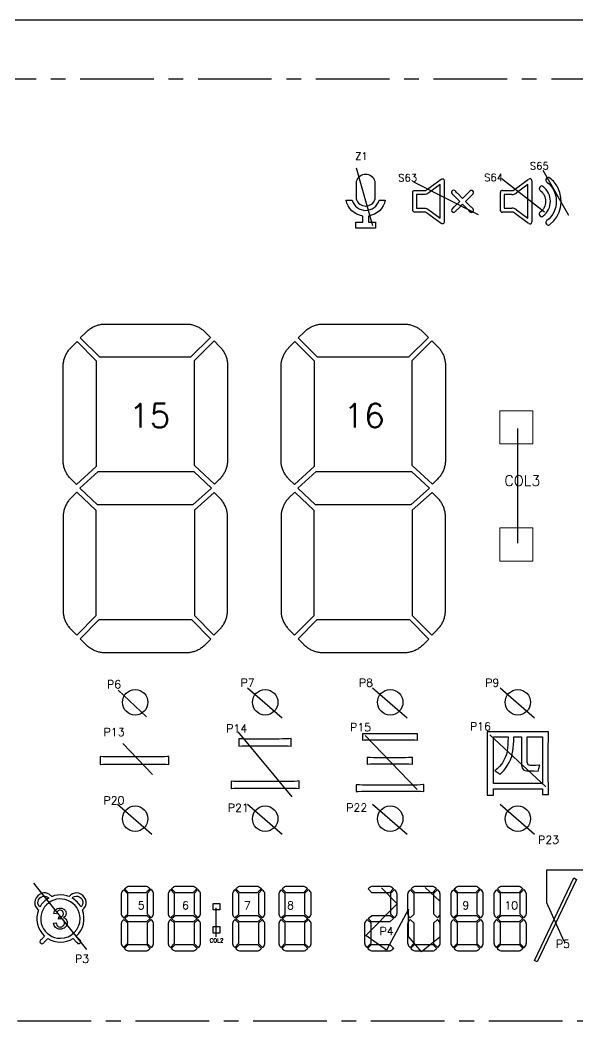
# Model space of a CAD drawing. Header units: millimetres. Extents: x 1653 to 3206, y -200 to 97.
# Drawn here: x 2228.7 to 2257.1, y -171 to -119.5 of the extents above; entities that cross this region are included whole.
import ezdxf
from ezdxf.enums import TextEntityAlignment as Align

# ---------------------------------------------------------------- set-up
doc = ezdxf.new("R2010")
doc.units = ezdxf.units.MM
doc.header["$LTSCALE"] = 3
doc.linetypes.add('CENTER', pattern=[2, 1.25, -0.25, 0.25, -0.25])
doc.layers.add('DIM', color=4, linetype='Continuous')
doc.styles.add('romans', font='romans.shx')

msp = doc.modelspace()

# ---------------------------------------------------------------- linework, layer by layer
for p, q in [((2253.83, -128.095), (2254.567, -127.551)), ((2254.727, -127.632), (2254.727, -129.735)), ((2253.127, -129.134), (2253.127, -128.234)), ((2253.227, -128.134), (2253.711, -128.134)), ((2254.527, -127.83), (2253.949, -128.256)), ((2254.527, -129.538), (2254.527, -127.83)), ((2253.711, -128.334), (2253.327, -128.334)), ((2253.327, -128.334), (2253.327, -129.034)), ((2253.129, -129.164), (2253.128, -129.155)), ((2253.712, -129.234), (2253.227, -129.234)), ((2253.327, -129.034), (2253.712, -129.034)), ((2253.949, -129.112), (2254.527, -129.538)), ((2254.567, -129.816), (2253.83, -129.273))]:
    msp.add_line(p, q)
at = {"linetype": 'Continuous'}
msp.add_lwpolyline([(2174.035, -134.454), (2174.035, -158.454), (2189.035, -173.454), (2274.035, -173.454), (2289.035, -158.454), (2289.035, -134.454), (2274.035, -119.454), (2189.035, -119.454)], close=True, dxfattribs=at)
at = {"linetype": 'CENTER'}
msp.add_lwpolyline([(2265.474, -122.454), (2198.535, -122.454, 0.895837), (2198.535, -170.454), (2265.474, -170.454, 0.856686)], format="xyb", close=True, dxfattribs=at)
at = {"ltscale": 5.567185}
for points in [[(2245.784, -128.562, 0.751312), (2246.744, -128.562), (2246.744, -127.675, 0.751312), (2245.784, -127.675)], [(2245.573, -128.623, 0.752009), (2246.956, -128.623), (2247.264, -128.623, -0.316474), (2246.414, -129.432), (2246.414, -129.753), (2246.764, -129.753), (2246.764, -130.053), (2245.764, -130.053), (2245.764, -129.753), (2246.114, -129.753), (2246.114, -129.432, -0.316474), (2245.264, -128.623)]]:
    msp.add_lwpolyline(points, format="xyb", close=True, dxfattribs=at)
msp.add_lwpolyline([(2250.262, -127.632), (2250.262, -129.736, -0.613749), (2250.103, -129.816), (2249.366, -129.273, 0.170117), (2249.247, -129.234), (2248.762, -129.234, -0.053353), (2248.727, -129.231, -0.353166), (2248.665, -129.164), (2248.663, -129.155, -0.024643), (2248.662, -129.134), (2248.662, -128.234, -0.039381), (2248.665, -128.204, -0.380477), (2248.735, -128.135, -0.034324), (2248.762, -128.134), (2249.247, -128.134, 0.171528), (2249.365, -128.095), (2250.103, -127.551, -0.615264), (2250.262, -127.632)], format="xyb")
for points in [[(2255.498, -127.7, -0.486214), (2255.498, -129.667, 0.066218), (2255.459, -129.707, 0.267337), (2255.447, -129.791, 0.130191), (2255.518, -129.883, 0.253627), (2255.598, -129.895, 0.088388), (2255.653, -129.864, 0.362028), (2256.055, -127.985, 0.106028), (2255.653, -127.504, 0.064392), (2255.605, -127.475, 0.267081), (2255.52, -127.483, 0.130471), (2255.448, -127.574, 0.254098), (2255.455, -127.654, 0.088438)], [(2249.484, -128.256, -0.17176), (2249.247, -128.334), (2248.862, -128.334), (2248.862, -129.034), (2249.247, -129.034, -0.170393), (2249.484, -129.112), (2250.062, -129.538), (2250.062, -127.83)], [(2250.691, -128.137, 0.078958), (2250.658, -128.169, 0.262241), (2250.643, -128.254, 0.121019), (2250.693, -128.329, 0.011741), (2250.81, -128.434), (2251.06, -128.684), (2250.81, -128.934, -0.020267), (2250.747, -128.989, 0.050668), (2250.669, -129.066), (2250.663, -129.076, 0.039011), (2250.649, -129.099, 0.284381), (2250.654, -129.194, 0.079318), (2250.686, -129.227, 0.2621), (2250.771, -129.242, 0.120958), (2250.846, -129.193, 0.011773), (2250.952, -129.075), (2251.202, -128.825), (2251.452, -129.075, -0.020438), (2251.507, -129.138, 0.050601), (2251.584, -129.216), (2251.593, -129.223, 0.038996), (2251.617, -129.236, 0.284439), (2251.712, -129.231, 0.079338), (2251.745, -129.199, 0.262095), (2251.76, -129.114, 0.120924), (2251.71, -129.039, 0.011628), (2251.593, -128.934), (2251.343, -128.684), (2251.732, -128.295, 0.598142), (2251.681, -128.126, 0.299728), (2251.567, -128.164, -0.008159), (2251.507, -128.237), (2251.202, -128.542), (2250.952, -128.292, -0.020305), (2250.896, -128.229, 0.05067), (2250.819, -128.152), (2250.81, -128.145, 0.03903), (2250.786, -128.131, 0.284564)], [(2255.159, -128.133, -0.486309), (2255.159, -129.235, 0.057225), (2255.122, -129.27, 0.278028), (2255.107, -129.358, 0.130869), (2255.178, -129.45, 0.253658), (2255.258, -129.463, 0.088349), (2255.313, -129.431, 0.486211), (2255.313, -127.936, 0.057138), (2255.27, -127.909, 0.278535), (2255.181, -127.915, 0.130453), (2255.108, -128.007, 0.253687), (2255.115, -128.087, 0.08827)], [(2231.519, -166.131, 0.313418), (2231.834, -164.794, 0.045063), (2231.915, -164.716, 0.302255), (2231.986, -164.243, 0.209532), (2231.659, -163.946, 0.263753), (2231.245, -164.028, 0.051792), (2231.157, -164.117, 0.019576), (2231.039, -164.076, 0.150277), (2230.419, -164.067, 0.025282), (2230.272, -164.117, 0.078806), (2230.14, -163.995, 0.233987), (2229.766, -163.948, 0.230004), (2229.427, -164.286, 0.27049), (2229.51, -164.711, 0.049092), (2229.596, -164.794, 0.313442), (2229.91, -166.131), (2229.747, -166.294, 0.027829), (2229.69, -166.357, 0.027591), (2229.68, -166.373, 0.357724), (2229.689, -166.464, 0.080639), (2229.736, -166.501, 0.279133), (2229.818, -166.504, 0.087277), (2229.865, -166.464, -0.018466), (2229.908, -166.416), (2230.072, -166.253, 0.289541), (2231.358, -166.253), (2231.521, -166.416, -0.017068), (2231.542, -166.439), (2231.56, -166.459), (2231.569, -166.468), (2231.578, -166.478), (2231.587, -166.486, 0.027369), (2231.601, -166.497, 0.298636), (2231.685, -166.505, 0.081733), (2231.734, -166.47), (2231.739, -166.465, 0.318993), (2231.755, -166.384, 0.090584), (2231.715, -166.328, 0.006605), (2231.683, -166.294)], [(2230.122, -164.189, 0.14274), (2229.668, -164.643, -0.042316), (2229.625, -164.592, -0.289223), (2229.606, -164.273, -0.160211), (2229.765, -164.121, -0.268904), (2230.063, -164.142, -0.049341)], [(2231.717, -165.236, 2.414511), (2230.715, -166.239, 0.414113)], [(2231.762, -164.643, 0.142829), (2231.308, -164.189, -0.035853), (2231.352, -164.152, -0.29652), (2231.678, -164.127, -0.160233), (2231.83, -164.286, -0.268899), (2231.809, -164.584, -0.049329)], [(2230.705, -165.666, 0.422109), (2230.922, -165.447, 0.435736), (2230.716, -165.242, 0.062064), (2230.625, -165.257), (2230.64, -165.144, 0.166387), (2230.806, -165.104, 0.272684), (2230.874, -164.97, 0.205748), (2230.829, -164.855, 0.210691), (2230.698, -164.806, 0.26474), (2230.549, -164.887, 0.096467), (2230.513, -164.995), (2230.384, -164.972, -0.178724), (2230.493, -164.769, -0.178151), (2230.7, -164.7, -0.120239), (2230.858, -164.737, -0.14392), (2230.969, -164.837, -0.288638), (2230.971, -165.095, -0.140462), (2230.862, -165.185, -0.175921), (2231.005, -165.272, -0.168245), (2231.059, -165.444, -0.209358), (2230.963, -165.672, -0.20336), (2230.705, -165.773, -0.198821), (2230.47, -165.686, -0.18451), (2230.371, -165.477), (2230.5, -165.46, 0.026719), (2230.513, -165.511, 0.136994), (2230.577, -165.619, 0.18774)]]:
    msp.add_lwpolyline(points, format="xyb", close=True)
for points in [[(2232.063, -135.309), (2232.099, -135.276), (2232.137, -135.244), (2232.175, -135.214), (2232.215, -135.186), (2232.255, -135.158), (2232.297, -135.132), (2232.339, -135.108), (2232.382, -135.085), (2232.427, -135.064), (2232.471, -135.044), (2232.517, -135.026), (2232.563, -135.009), (2232.609, -134.994), (2232.657, -134.981), (2232.704, -134.97), (2232.752, -134.96), (2232.8, -134.952), (2232.849, -134.945), (2232.898, -134.941), (2232.946, -134.938), (2232.995, -134.937), (2233.008, -134.936), (2237.106, -134.936), (2237.155, -134.937), (2237.204, -134.94), (2237.253, -134.944), (2237.302, -134.95), (2237.35, -134.958), (2237.398, -134.967), (2237.446, -134.978), (2237.493, -134.991), (2237.54, -135.005), (2237.586, -135.021), (2237.631, -135.039), (2237.676, -135.058), (2237.721, -135.079), (2237.764, -135.102), (2237.807, -135.126), (2237.848, -135.151), (2237.889, -135.179), (2237.929, -135.207), (2237.968, -135.237), (2238.005, -135.268), (2238.042, -135.301), (2238.077, -135.334), (2238.086, -135.343), (2238.36, -135.616), (2237.348, -136.629), (2232.716, -136.629), (2231.728, -135.642), (2232.028, -135.343)], [(2243.163, -135.309), (2243.199, -135.276), (2243.236, -135.244), (2243.275, -135.214), (2243.315, -135.186), (2243.355, -135.158), (2243.397, -135.132), (2243.439, -135.108), (2243.482, -135.085), (2243.526, -135.064), (2243.571, -135.044), (2243.617, -135.026), (2243.663, -135.009), (2243.709, -134.994), (2243.756, -134.981), (2243.804, -134.97), (2243.852, -134.96), (2243.9, -134.952), (2243.949, -134.945), (2243.997, -134.941), (2244.046, -134.938), (2244.095, -134.937), (2244.108, -134.936), (2248.206, -134.936), (2248.255, -134.937), (2248.304, -134.94), (2248.353, -134.944), (2248.401, -134.95), (2248.45, -134.958), (2248.498, -134.967), (2248.545, -134.978), (2248.593, -134.991), (2248.639, -135.005), (2248.686, -135.021), (2248.731, -135.039), (2248.776, -135.058), (2248.82, -135.079), (2248.864, -135.102), (2248.906, -135.126), (2248.948, -135.151), (2248.989, -135.179), (2249.029, -135.207), (2249.067, -135.237), (2249.105, -135.268), (2249.142, -135.301), (2249.177, -135.334), (2249.186, -135.343), (2249.46, -135.616), (2248.448, -136.629), (2243.816, -136.629), (2242.828, -135.642), (2243.127, -135.343)], [(2230.853, -137.066), (2230.856, -137.017), (2230.86, -136.968), (2230.866, -136.92), (2230.874, -136.872), (2230.883, -136.824), (2230.894, -136.776), (2230.907, -136.729), (2230.921, -136.682), (2230.937, -136.636), (2230.955, -136.59), (2230.974, -136.545), (2230.995, -136.501), (2231.018, -136.457), (2231.042, -136.415), (2231.067, -136.373), (2231.094, -136.332), (2231.123, -136.292), (2231.152, -136.253), (2231.183, -136.216), (2231.216, -136.179), (2231.249, -136.143), (2231.258, -136.134), (2231.56, -135.833), (2232.544, -136.818), (2232.544, -142.196), (2231.532, -143.118), (2231.258, -142.844), (2231.224, -142.809), (2231.192, -142.773), (2231.16, -142.735), (2231.13, -142.697), (2231.101, -142.657), (2231.074, -142.617), (2231.048, -142.575), (2231.024, -142.533), (2231.001, -142.489), (2230.98, -142.445), (2230.96, -142.401), (2230.942, -142.355), (2230.925, -142.309), (2230.91, -142.262), (2230.897, -142.215), (2230.886, -142.168), (2230.876, -142.12), (2230.868, -142.071), (2230.861, -142.023), (2230.857, -141.974), (2230.854, -141.925), (2230.852, -141.876), (2230.852, -141.864), (2230.852, -137.115)], [(2239.228, -136.995), (2239.229, -137.046), (2239.229, -141.864), (2239.228, -141.913), (2239.226, -141.961), (2239.222, -142.01), (2239.216, -142.059), (2239.208, -142.107), (2239.199, -142.155), (2239.188, -142.203), (2239.175, -142.25), (2239.16, -142.297), (2239.144, -142.343), (2239.127, -142.389), (2239.107, -142.434), (2239.086, -142.478), (2239.064, -142.521), (2239.04, -142.564), (2239.014, -142.606), (2238.987, -142.647), (2238.959, -142.686), (2238.929, -142.725), (2238.898, -142.763), (2238.866, -142.8), (2238.832, -142.835), (2238.823, -142.845), (2238.568, -143.099), (2237.537, -142.138), (2237.537, -136.799), (2238.54, -135.795), (2238.822, -136.075), (2238.857, -136.111), (2238.889, -136.148), (2238.921, -136.185), (2238.951, -136.224), (2238.98, -136.264), (2239.007, -136.304), (2239.033, -136.346), (2239.058, -136.388), (2239.08, -136.431), (2239.102, -136.475), (2239.122, -136.52), (2239.14, -136.565), (2239.156, -136.612), (2239.171, -136.658), (2239.184, -136.705), (2239.196, -136.753), (2239.206, -136.801), (2239.214, -136.849), (2239.22, -136.898), (2239.225, -136.946)], [(2241.953, -137.066), (2241.955, -137.017), (2241.96, -136.968), (2241.966, -136.92), (2241.973, -136.872), (2241.983, -136.824), (2241.994, -136.776), (2242.006, -136.729), (2242.021, -136.682), (2242.037, -136.636), (2242.055, -136.59), (2242.074, -136.545), (2242.095, -136.501), (2242.117, -136.457), (2242.141, -136.415), (2242.167, -136.373), (2242.194, -136.332), (2242.222, -136.292), (2242.252, -136.253), (2242.283, -136.216), (2242.316, -136.179), (2242.349, -136.143), (2242.358, -136.134), (2242.66, -135.833), (2243.644, -136.818), (2243.644, -142.196), (2242.632, -143.118), (2242.358, -142.844), (2242.324, -142.809), (2242.292, -142.773), (2242.26, -142.735), (2242.23, -142.697), (2242.201, -142.657), (2242.174, -142.617), (2242.148, -142.575), (2242.124, -142.533), (2242.101, -142.489), (2242.079, -142.445), (2242.06, -142.401), (2242.041, -142.355), (2242.025, -142.309), (2242.01, -142.262), (2241.997, -142.215), (2241.985, -142.168), (2241.976, -142.12), (2241.967, -142.071), (2241.961, -142.023), (2241.956, -141.974), (2241.953, -141.925), (2241.952, -141.876), (2241.952, -141.864), (2241.952, -137.115)], [(2250.328, -136.995), (2250.329, -137.046), (2250.329, -141.864), (2250.328, -141.913), (2250.326, -141.961), (2250.321, -142.01), (2250.316, -142.059), (2250.308, -142.107), (2250.298, -142.155), (2250.287, -142.203), (2250.275, -142.25), (2250.26, -142.297), (2250.244, -142.343), (2250.226, -142.389), (2250.207, -142.434), (2250.186, -142.478), (2250.164, -142.521), (2250.14, -142.564), (2250.114, -142.606), (2250.087, -142.647), (2250.059, -142.686), (2250.029, -142.725), (2249.998, -142.763), (2249.965, -142.8), (2249.932, -142.835), (2249.923, -142.845), (2249.668, -143.099), (2248.637, -142.138), (2248.637, -136.799), (2249.64, -135.795), (2249.921, -136.075), (2249.957, -136.111), (2249.989, -136.148), (2250.021, -136.185), (2250.051, -136.224), (2250.08, -136.264), (2250.107, -136.304), (2250.133, -136.346), (2250.157, -136.388), (2250.18, -136.431), (2250.202, -136.475), (2250.221, -136.52), (2250.239, -136.565), (2250.256, -136.612), (2250.271, -136.658), (2250.284, -136.705), (2250.296, -136.753), (2250.305, -136.801), (2250.314, -136.849), (2250.32, -136.898), (2250.325, -136.946)], [(2237.467, -144.147), (2232.612, -144.147), (2231.709, -143.301), (2232.639, -142.454), (2237.504, -142.454), (2238.411, -143.3)], [(2248.567, -144.147), (2243.712, -144.147), (2242.809, -143.301), (2243.738, -142.454), (2248.604, -142.454), (2249.511, -143.3)], [(2231.224, -150.469), (2231.258, -150.504), (2231.548, -150.793), (2232.544, -149.794), (2232.544, -144.431), (2231.551, -143.502), (2231.258, -143.794), (2231.249, -143.803), (2231.216, -143.839), (2231.183, -143.876), (2231.152, -143.913), (2231.122, -143.952), (2231.094, -143.992), (2231.067, -144.033), (2231.042, -144.075), (2231.018, -144.117), (2230.995, -144.161), (2230.974, -144.205), (2230.955, -144.25), (2230.937, -144.296), (2230.921, -144.342), (2230.907, -144.389), (2230.894, -144.436), (2230.883, -144.484), (2230.874, -144.532), (2230.866, -144.58), (2230.86, -144.629), (2230.856, -144.677), (2230.853, -144.726), (2230.852, -144.775), (2230.852, -149.524), (2230.852, -149.537), (2230.854, -149.585), (2230.857, -149.634), (2230.861, -149.683), (2230.868, -149.732), (2230.876, -149.78), (2230.886, -149.828), (2230.897, -149.875), (2230.91, -149.922), (2230.925, -149.969), (2230.942, -150.015), (2230.96, -150.061), (2230.98, -150.105), (2231.001, -150.149), (2231.024, -150.193), (2231.048, -150.235), (2231.074, -150.277), (2231.101, -150.317), (2231.13, -150.357), (2231.16, -150.395), (2231.192, -150.433)], [(2238.823, -143.795), (2238.547, -143.519), (2237.537, -144.425), (2237.537, -149.79), (2238.537, -150.79), (2238.823, -150.504), (2238.832, -150.495), (2238.865, -150.46), (2238.898, -150.423), (2238.929, -150.385), (2238.959, -150.347), (2238.987, -150.307), (2239.014, -150.266), (2239.04, -150.224), (2239.064, -150.181), (2239.086, -150.138), (2239.107, -150.094), (2239.127, -150.049), (2239.144, -150.003), (2239.16, -149.957), (2239.175, -149.91), (2239.188, -149.863), (2239.199, -149.815), (2239.208, -149.767), (2239.216, -149.719), (2239.222, -149.67), (2239.226, -149.622), (2239.228, -149.573), (2239.229, -149.524), (2239.229, -144.775), (2239.229, -144.762), (2239.228, -144.713), (2239.225, -144.665), (2239.22, -144.616), (2239.214, -144.567), (2239.206, -144.519), (2239.196, -144.471), (2239.184, -144.424), (2239.171, -144.376), (2239.156, -144.33), (2239.14, -144.284), (2239.122, -144.238), (2239.102, -144.194), (2239.081, -144.149), (2239.058, -144.106), (2239.033, -144.064), (2239.007, -144.022), (2238.98, -143.982), (2238.951, -143.942), (2238.921, -143.904), (2238.89, -143.866), (2238.857, -143.83)], [(2242.324, -150.469), (2242.358, -150.504), (2242.647, -150.793), (2243.644, -149.794), (2243.644, -144.431), (2242.651, -143.502), (2242.358, -143.794), (2242.349, -143.803), (2242.316, -143.839), (2242.283, -143.876), (2242.252, -143.913), (2242.222, -143.952), (2242.194, -143.992), (2242.167, -144.033), (2242.141, -144.075), (2242.117, -144.117), (2242.095, -144.161), (2242.074, -144.205), (2242.055, -144.25), (2242.037, -144.296), (2242.021, -144.342), (2242.006, -144.389), (2241.994, -144.436), (2241.983, -144.484), (2241.973, -144.532), (2241.966, -144.58), (2241.96, -144.629), (2241.955, -144.677), (2241.953, -144.726), (2241.952, -144.775), (2241.952, -149.524), (2241.952, -149.537), (2241.953, -149.585), (2241.956, -149.634), (2241.961, -149.683), (2241.967, -149.732), (2241.976, -149.78), (2241.985, -149.828), (2241.997, -149.875), (2242.01, -149.922), (2242.025, -149.969), (2242.041, -150.015), (2242.06, -150.061), (2242.079, -150.105), (2242.101, -150.149), (2242.124, -150.193), (2242.148, -150.235), (2242.174, -150.277), (2242.201, -150.317), (2242.23, -150.357), (2242.26, -150.395), (2242.292, -150.433)], [(2249.923, -143.795), (2249.647, -143.519), (2248.637, -144.425), (2248.637, -149.79), (2249.637, -150.79), (2249.923, -150.504), (2249.932, -150.495), (2249.965, -150.46), (2249.998, -150.423), (2250.029, -150.385), (2250.058, -150.347), (2250.087, -150.307), (2250.114, -150.266), (2250.139, -150.224), (2250.163, -150.181), (2250.186, -150.138), (2250.207, -150.094), (2250.226, -150.049), (2250.244, -150.003), (2250.26, -149.957), (2250.275, -149.91), (2250.287, -149.863), (2250.298, -149.815), (2250.308, -149.767), (2250.315, -149.719), (2250.321, -149.67), (2250.326, -149.622), (2250.328, -149.573), (2250.329, -149.524), (2250.329, -144.775), (2250.329, -144.762), (2250.328, -144.713), (2250.325, -144.665), (2250.32, -144.616), (2250.314, -144.567), (2250.306, -144.519), (2250.296, -144.471), (2250.284, -144.424), (2250.271, -144.376), (2250.256, -144.33), (2250.24, -144.284), (2250.221, -144.238), (2250.202, -144.194), (2250.18, -144.149), (2250.157, -144.106), (2250.133, -144.064), (2250.107, -144.022), (2250.08, -143.982), (2250.051, -143.942), (2250.021, -143.904), (2249.989, -143.866), (2249.957, -143.83)], [(2237.389, -150.001), (2238.381, -150.993), (2238.087, -151.287), (2238.052, -151.322), (2238.015, -151.354), (2237.978, -151.386), (2237.939, -151.416), (2237.9, -151.445), (2237.859, -151.472), (2237.818, -151.498), (2237.775, -151.523), (2237.732, -151.545), (2237.688, -151.567), (2237.643, -151.587), (2237.598, -151.605), (2237.552, -151.621), (2237.505, -151.636), (2237.458, -151.649), (2237.411, -151.661), (2237.363, -151.671), (2237.314, -151.679), (2237.266, -151.685), (2237.217, -151.69), (2237.168, -151.693), (2237.119, -151.694), (2237.106, -151.694), (2233.009, -151.694), (2232.96, -151.693), (2232.911, -151.691), (2232.862, -151.687), (2232.813, -151.681), (2232.765, -151.673), (2232.717, -151.664), (2232.669, -151.653), (2232.622, -151.64), (2232.575, -151.625), (2232.529, -151.609), (2232.484, -151.592), (2232.439, -151.572), (2232.394, -151.551), (2232.351, -151.529), (2232.308, -151.505), (2232.267, -151.479), (2232.226, -151.452), (2232.186, -151.424), (2232.147, -151.394), (2232.109, -151.363), (2232.073, -151.33), (2232.037, -151.297), (2232.028, -151.287), (2231.72, -150.98), (2232.697, -150.001)], [(2248.489, -150.001), (2249.481, -150.993), (2249.187, -151.287), (2249.152, -151.322), (2249.115, -151.354), (2249.078, -151.386), (2249.039, -151.416), (2249, -151.445), (2248.959, -151.472), (2248.918, -151.498), (2248.875, -151.523), (2248.832, -151.545), (2248.788, -151.567), (2248.743, -151.587), (2248.698, -151.605), (2248.652, -151.621), (2248.605, -151.636), (2248.558, -151.649), (2248.51, -151.661), (2248.462, -151.671), (2248.414, -151.679), (2248.366, -151.685), (2248.317, -151.69), (2248.268, -151.693), (2248.219, -151.694), (2248.206, -151.694), (2244.108, -151.694), (2244.059, -151.693), (2244.011, -151.691), (2243.962, -151.687), (2243.913, -151.681), (2243.865, -151.673), (2243.817, -151.664), (2243.769, -151.653), (2243.722, -151.64), (2243.675, -151.625), (2243.629, -151.609), (2243.583, -151.592), (2243.538, -151.572), (2243.494, -151.551), (2243.451, -151.529), (2243.408, -151.505), (2243.366, -151.479), (2243.326, -151.452), (2243.286, -151.424), (2243.247, -151.394), (2243.209, -151.363), (2243.173, -151.33), (2243.137, -151.297), (2243.128, -151.287), (2242.82, -150.98), (2243.796, -150.001)], [(2248.908, -155.815), (2248.854, -155.818), (2248.703, -155.825), (2248.541, -155.828), (2248.372, -155.829), (2246.674, -155.829), (2246.591, -155.829), (2246.436, -155.826), (2246.276, -155.822), (2246.107, -155.815), (2246.107, -156.136), (2246.184, -156.133), (2246.347, -156.127), (2246.505, -156.122), (2246.658, -156.121), (2248.372, -156.121), (2248.438, -156.121), (2248.609, -156.124), (2248.765, -156.129), (2248.908, -156.136)], [(2255.585, -155.722), (2252.446, -155.722), (2252.448, -155.739), (2252.452, -155.905), (2252.457, -156.068), (2252.46, -156.228), (2252.462, -156.383), (2252.462, -156.535), (2252.462, -158.021), (2252.462, -158.137), (2252.46, -158.291), (2252.459, -158.447), (2252.455, -158.609), (2252.452, -158.773), (2252.446, -158.942), (2252.769, -158.942), (2252.769, -158.62), (2255.264, -158.62), (2255.264, -158.911), (2255.585, -158.911), (2255.582, -158.845), (2255.577, -158.679), (2255.574, -158.516), (2255.571, -158.356), (2255.569, -158.203), (2255.569, -158.053), (2255.569, -156.535), (2255.569, -156.519), (2255.569, -156.353), (2255.573, -156.19), (2255.576, -156.03), (2255.579, -155.875)], [(2252.769, -158.36), (2252.769, -155.968), (2253.519, -155.968), (2253.517, -156.015), (2253.514, -156.211), (2253.507, -156.388), (2253.496, -156.544), (2253.478, -156.68), (2253.456, -156.795), (2253.433, -156.875), (2253.377, -157.025), (2253.309, -157.166), (2253.228, -157.301), (2253.182, -157.367), (2253.082, -157.487), (2252.969, -157.598), (2252.846, -157.7), (2252.861, -157.708), (2253.008, -157.8), (2253.106, -157.899), (2253.204, -157.796), (2253.311, -157.672), (2253.408, -157.545), (2253.496, -157.415), (2253.572, -157.284), (2253.641, -157.149), (2253.665, -157.088), (2253.704, -156.972), (2253.735, -156.84), (2253.762, -156.695), (2253.782, -156.535), (2253.798, -156.359), (2253.806, -156.171), (2253.809, -155.968), (2254.207, -155.968), (2254.207, -157.424), (2254.241, -157.562), (2254.324, -157.666), (2254.453, -157.7), (2254.54, -157.705), (2254.681, -157.711), (2254.85, -157.714), (2255.049, -157.716), (2255.078, -157.586), (2255.14, -157.424), (2255.125, -157.424), (2254.927, -157.432), (2254.771, -157.437), (2254.652, -157.44), (2254.543, -157.406), (2254.498, -157.271), (2254.498, -155.968), (2255.264, -155.968), (2255.264, -158.36)], [(2242.468, -156.06), (2242.345, -156.067), (2242.19, -156.075), (2242.028, -156.083), (2241.858, -156.091), (2240.434, -156.091), (2240.269, -156.089), (2240.105, -156.086), (2239.95, -156.081), (2239.806, -156.075), (2239.806, -156.443), (2239.81, -156.443), (2239.953, -156.435), (2240.108, -156.431), (2240.272, -156.429), (2240.448, -156.428), (2241.872, -156.428), (2241.999, -156.428), (2242.161, -156.431), (2242.318, -156.435), (2242.468, -156.443)], [(2236.238, -156.98), (2236.162, -156.983), (2236.013, -156.987), (2235.855, -156.992), (2235.691, -156.994), (2235.519, -156.995), (2233.514, -156.995), (2233.381, -156.995), (2233.218, -156.992), (2233.059, -156.989), (2232.902, -156.986), (2232.747, -156.98), (2232.747, -157.378), (2232.872, -157.374), (2233.029, -157.369), (2233.188, -157.366), (2233.349, -157.363), (2233.514, -157.363), (2235.533, -157.363), (2235.607, -157.363), (2235.774, -157.364), (2235.935, -157.368), (2236.09, -157.372), (2236.238, -157.378)], [(2246.337, -157.026), (2246.337, -157.363), (2246.35, -157.361), (2246.516, -157.353), (2246.674, -157.349), (2246.826, -157.347), (2248.143, -157.347), (2248.165, -157.347), (2248.305, -157.349), (2248.466, -157.355), (2248.648, -157.363), (2248.648, -157.026), (2248.618, -157.028), (2248.45, -157.035), (2248.292, -157.039), (2248.143, -157.04), (2246.826, -157.04), (2246.814, -157.04), (2246.655, -157.039), (2246.496, -157.034)], [(2242.882, -158.221), (2242.783, -158.232), (2242.638, -158.243), (2242.472, -158.249), (2242.285, -158.252), (2240.05, -158.252), (2240.044, -158.252), (2239.868, -158.251), (2239.704, -158.248), (2239.55, -158.243), (2239.408, -158.237), (2239.408, -158.605), (2239.425, -158.603), (2239.561, -158.597), (2239.713, -158.592), (2239.881, -158.589), (2240.066, -158.589), (2242.285, -158.589), (2242.422, -158.589), (2242.591, -158.592), (2242.744, -158.597), (2242.882, -158.605)], [(2249.229, -158.404), (2249.215, -158.406), (2249.05, -158.423), (2248.892, -158.433), (2248.74, -158.436), (2246.351, -158.436), (2246.265, -158.436), (2246.107, -158.433), (2245.947, -158.428), (2245.786, -158.42), (2245.786, -158.757), (2245.885, -158.754), (2246.052, -158.747), (2246.209, -158.743), (2246.351, -158.743), (2248.74, -158.743), (2248.751, -158.743), (2248.897, -158.744), (2249.057, -158.749), (2249.229, -158.757)], [(2254.859, -167.364), (2256.86, -163.167), (2256.997, -163.246), (2254.996, -167.443)], [(2233.855, -165.109), (2233.888, -165.149), (2233.936, -165.197), (2234.142, -165.01), (2234.142, -163.969), (2233.942, -163.769), (2233.888, -163.822), (2233.882, -163.828), (2233.85, -163.869), (2233.827, -163.915), (2233.812, -163.965), (2233.807, -164.016), (2233.807, -164.955), (2233.807, -164.962), (2233.814, -165.014), (2233.83, -165.063)], [(2234.08, -163.633), (2234.125, -163.608), (2234.174, -163.592), (2234.226, -163.586), (2234.234, -163.586), (2235.044, -163.586), (2235.095, -163.591), (2235.145, -163.605), (2235.191, -163.629), (2235.232, -163.661), (2235.237, -163.666), (2235.281, -163.71), (2235.071, -163.92), (2234.186, -163.92), (2233.986, -163.72), (2234.04, -163.666)], [(2235.463, -164.955), (2235.463, -163.998), (2235.457, -163.945), (2235.441, -163.896), (2235.416, -163.851), (2235.382, -163.81), (2235.328, -163.756), (2235.129, -163.956), (2235.129, -164.998), (2235.338, -165.193), (2235.383, -165.149), (2235.388, -165.143), (2235.42, -165.102), (2235.444, -165.056), (2235.458, -165.006)], [(2236.246, -165.109), (2236.279, -165.149), (2236.328, -165.197), (2236.533, -165.01), (2236.533, -163.969), (2236.333, -163.769), (2236.279, -163.822), (2236.274, -163.828), (2236.242, -163.869), (2236.218, -163.915), (2236.204, -163.965), (2236.199, -164.016), (2236.199, -164.955), (2236.199, -164.962), (2236.205, -165.014), (2236.221, -165.063)], [(2236.471, -163.633), (2236.516, -163.608), (2236.566, -163.592), (2236.617, -163.586), (2236.625, -163.586), (2237.435, -163.586), (2237.487, -163.591), (2237.536, -163.605), (2237.583, -163.629), (2237.623, -163.661), (2237.629, -163.666), (2237.673, -163.71), (2237.463, -163.92), (2236.578, -163.92), (2236.378, -163.72), (2236.431, -163.666)], [(2237.854, -164.955), (2237.854, -163.998), (2237.848, -163.945), (2237.832, -163.896), (2237.807, -163.851), (2237.774, -163.81), (2237.72, -163.756), (2237.52, -163.956), (2237.52, -164.998), (2237.729, -165.193), (2237.774, -165.149), (2237.78, -165.143), (2237.812, -165.102), (2237.835, -165.056), (2237.85, -165.006)], [(2239.523, -165.109), (2239.556, -165.149), (2239.605, -165.197), (2239.81, -165.01), (2239.81, -163.969), (2239.61, -163.769), (2239.556, -163.822), (2239.551, -163.828), (2239.519, -163.869), (2239.495, -163.915), (2239.481, -163.965), (2239.476, -164.016), (2239.476, -164.955), (2239.476, -164.962), (2239.482, -165.014), (2239.498, -165.063)], [(2239.748, -163.633), (2239.793, -163.608), (2239.843, -163.592), (2239.894, -163.586), (2239.902, -163.586), (2240.712, -163.586), (2240.764, -163.591), (2240.813, -163.605), (2240.859, -163.629), (2240.9, -163.661), (2240.906, -163.666), (2240.95, -163.71), (2240.74, -163.92), (2239.855, -163.92), (2239.655, -163.72), (2239.708, -163.666)], [(2241.131, -164.955), (2241.131, -163.998), (2241.125, -163.945), (2241.109, -163.896), (2241.084, -163.851), (2241.051, -163.81), (2240.996, -163.756), (2240.797, -163.956), (2240.797, -164.998), (2241.006, -165.193), (2241.051, -165.149), (2241.057, -165.143), (2241.089, -165.102), (2241.112, -165.056), (2241.127, -165.006)], [(2241.881, -165.109), (2241.914, -165.149), (2241.963, -165.197), (2242.168, -165.01), (2242.168, -163.969), (2241.968, -163.769), (2241.914, -163.822), (2241.909, -163.828), (2241.877, -163.869), (2241.853, -163.915), (2241.839, -163.965), (2241.834, -164.016), (2241.834, -164.955), (2241.834, -164.962), (2241.84, -165.014), (2241.856, -165.063)], [(2242.106, -163.633), (2242.152, -163.608), (2242.201, -163.592), (2242.252, -163.586), (2242.26, -163.586), (2243.07, -163.586), (2243.122, -163.591), (2243.171, -163.605), (2243.218, -163.629), (2243.258, -163.661), (2243.264, -163.666), (2243.308, -163.71), (2243.098, -163.92), (2242.213, -163.92), (2242.013, -163.72), (2242.066, -163.666)], [(2243.49, -164.955), (2243.49, -163.998), (2243.483, -163.945), (2243.467, -163.896), (2243.442, -163.851), (2243.409, -163.81), (2243.355, -163.756), (2243.155, -163.956), (2243.155, -164.998), (2243.364, -165.193), (2243.409, -165.149), (2243.415, -165.143), (2243.447, -165.102), (2243.47, -165.056), (2243.485, -165.006)], [(2246.479, -163.633), (2246.525, -163.608), (2246.574, -163.592), (2246.626, -163.586), (2246.634, -163.586), (2247.443, -163.586), (2247.495, -163.591), (2247.545, -163.605), (2247.591, -163.629), (2247.632, -163.661), (2247.637, -163.666), (2247.681, -163.71), (2247.471, -163.92), (2246.586, -163.92), (2246.386, -163.72), (2246.44, -163.666)], [(2247.863, -164.955), (2247.863, -163.998), (2247.857, -163.945), (2247.841, -163.896), (2247.816, -163.851), (2247.782, -163.81), (2247.728, -163.756), (2247.529, -163.956), (2247.529, -164.998), (2247.738, -165.193), (2247.783, -165.149), (2247.788, -165.143), (2247.82, -165.102), (2247.844, -165.056), (2247.858, -165.006)], [(2248.448, -165.109), (2248.481, -165.149), (2248.53, -165.197), (2248.735, -165.01), (2248.735, -163.969), (2248.535, -163.769), (2248.481, -163.822), (2248.476, -163.828), (2248.444, -163.869), (2248.42, -163.915), (2248.406, -163.965), (2248.401, -164.016), (2248.401, -164.955), (2248.401, -164.962), (2248.407, -165.014), (2248.423, -165.063)], [(2248.673, -163.633), (2248.719, -163.608), (2248.768, -163.592), (2248.819, -163.586), (2248.827, -163.586), (2249.637, -163.586), (2249.689, -163.591), (2249.738, -163.605), (2249.785, -163.629), (2249.825, -163.661), (2249.831, -163.666), (2249.875, -163.71), (2249.665, -163.92), (2248.78, -163.92), (2248.58, -163.72), (2248.633, -163.666)], [(2250.057, -164.955), (2250.057, -163.998), (2250.05, -163.945), (2250.034, -163.896), (2250.009, -163.851), (2249.976, -163.81), (2249.922, -163.756), (2249.722, -163.956), (2249.722, -164.998), (2249.931, -165.193), (2249.976, -165.149), (2249.982, -165.143), (2250.014, -165.102), (2250.037, -165.056), (2250.052, -165.006)], [(2250.649, -165.109), (2250.682, -165.149), (2250.73, -165.197), (2250.936, -165.01), (2250.936, -163.969), (2250.736, -163.769), (2250.682, -163.822), (2250.676, -163.828), (2250.644, -163.869), (2250.621, -163.915), (2250.606, -163.965), (2250.601, -164.016), (2250.601, -164.955), (2250.601, -164.962), (2250.608, -165.014), (2250.624, -165.063)], [(2250.874, -163.633), (2250.919, -163.608), (2250.968, -163.592), (2251.02, -163.586), (2251.028, -163.586), (2251.837, -163.586), (2251.889, -163.591), (2251.939, -163.605), (2251.985, -163.629), (2252.026, -163.661), (2252.031, -163.666), (2252.075, -163.71), (2251.865, -163.92), (2250.98, -163.92), (2250.78, -163.72), (2250.834, -163.666)], [(2252.257, -164.955), (2252.257, -163.998), (2252.251, -163.945), (2252.235, -163.896), (2252.21, -163.851), (2252.176, -163.81), (2252.122, -163.756), (2251.923, -163.956), (2251.923, -164.998), (2252.132, -165.193), (2252.177, -165.149), (2252.182, -165.143), (2252.214, -165.102), (2252.238, -165.056), (2252.252, -165.006)], [(2252.842, -165.109), (2252.876, -165.149), (2252.924, -165.197), (2253.13, -165.01), (2253.13, -163.969), (2252.929, -163.769), (2252.876, -163.822), (2252.87, -163.828), (2252.838, -163.869), (2252.815, -163.915), (2252.8, -163.965), (2252.795, -164.016), (2252.795, -164.955), (2252.795, -164.962), (2252.802, -165.014), (2252.817, -165.063)], [(2253.067, -163.633), (2253.113, -163.608), (2253.162, -163.592), (2253.214, -163.586), (2253.221, -163.586), (2254.031, -163.586), (2254.083, -163.591), (2254.133, -163.605), (2254.179, -163.629), (2254.22, -163.661), (2254.225, -163.666), (2254.269, -163.71), (2254.059, -163.92), (2253.174, -163.92), (2252.974, -163.72), (2253.027, -163.666)], [(2254.451, -164.955), (2254.451, -163.998), (2254.444, -163.945), (2254.429, -163.896), (2254.404, -163.851), (2254.37, -163.81), (2254.316, -163.756), (2254.116, -163.956), (2254.116, -164.998), (2254.326, -165.193), (2254.37, -165.149), (2254.376, -165.143), (2254.408, -165.102), (2254.432, -165.056), (2254.446, -165.006)], [(2238.5, -164.794), (2238.5, -164.46), (2238.835, -164.46), (2238.835, -164.794)], [(2233.855, -166.623), (2233.888, -166.663), (2233.929, -166.704), (2234.142, -166.491), (2234.142, -165.473), (2233.94, -165.284), (2233.888, -165.337), (2233.882, -165.342), (2233.85, -165.383), (2233.827, -165.429), (2233.812, -165.479), (2233.807, -165.53), (2233.807, -166.469), (2233.807, -166.476), (2233.814, -166.528), (2233.83, -166.577)], [(2235.29, -165.239), (2235.103, -165.406), (2234.167, -165.406), (2233.988, -165.239), (2234.173, -165.071), (2235.11, -165.071)], [(2235.383, -165.337), (2235.334, -165.288), (2235.129, -165.472), (2235.129, -166.505), (2235.34, -166.716), (2235.385, -166.671), (2235.42, -166.626), (2235.444, -166.58), (2235.458, -166.53), (2235.463, -166.478), (2235.463, -165.53), (2235.463, -165.523), (2235.457, -165.471), (2235.441, -165.422), (2235.416, -165.376)], [(2236.246, -166.623), (2236.279, -166.663), (2236.321, -166.704), (2236.533, -166.491), (2236.533, -165.473), (2236.331, -165.284), (2236.279, -165.337), (2236.274, -165.342), (2236.242, -165.383), (2236.218, -165.429), (2236.204, -165.479), (2236.199, -165.53), (2236.199, -166.469), (2236.199, -166.476), (2236.205, -166.528), (2236.221, -166.577)], [(2237.681, -165.239), (2237.494, -165.406), (2236.558, -165.406), (2236.38, -165.239), (2236.564, -165.071), (2237.502, -165.071)], [(2237.774, -165.337), (2237.725, -165.288), (2237.52, -165.472), (2237.52, -166.505), (2237.731, -166.716), (2237.776, -166.671), (2237.812, -166.626), (2237.835, -166.58), (2237.85, -166.53), (2237.854, -166.478), (2237.854, -165.53), (2237.854, -165.523), (2237.848, -165.471), (2237.832, -165.422), (2237.807, -165.376)], [(2239.523, -166.623), (2239.556, -166.663), (2239.598, -166.704), (2239.81, -166.491), (2239.81, -165.473), (2239.608, -165.284), (2239.556, -165.337), (2239.551, -165.342), (2239.519, -165.383), (2239.495, -165.429), (2239.481, -165.479), (2239.476, -165.53), (2239.476, -166.469), (2239.476, -166.476), (2239.482, -166.528), (2239.498, -166.577)], [(2240.958, -165.239), (2240.771, -165.406), (2239.835, -165.406), (2239.657, -165.239), (2239.841, -165.071), (2240.778, -165.071)], [(2241.051, -165.337), (2241.002, -165.288), (2240.797, -165.472), (2240.797, -166.505), (2241.008, -166.716), (2241.053, -166.671), (2241.088, -166.626), (2241.112, -166.58), (2241.127, -166.53), (2241.131, -166.478), (2241.131, -165.53), (2241.131, -165.523), (2241.125, -165.471), (2241.109, -165.422), (2241.084, -165.376)], [(2241.881, -166.623), (2241.914, -166.663), (2241.956, -166.704), (2242.168, -166.491), (2242.168, -165.473), (2241.966, -165.284), (2241.914, -165.337), (2241.909, -165.342), (2241.877, -165.383), (2241.853, -165.429), (2241.839, -165.479), (2241.834, -165.53), (2241.834, -166.469), (2241.834, -166.476), (2241.84, -166.528), (2241.856, -166.577)], [(2243.316, -165.239), (2243.129, -165.406), (2242.193, -165.406), (2242.015, -165.239), (2242.199, -165.071), (2243.137, -165.071)], [(2243.409, -165.337), (2243.36, -165.288), (2243.155, -165.472), (2243.155, -166.505), (2243.366, -166.716), (2243.411, -166.671), (2243.447, -166.626), (2243.47, -166.58), (2243.485, -166.53), (2243.49, -166.478), (2243.49, -165.53), (2243.489, -165.523), (2243.483, -165.471), (2243.467, -165.422), (2243.442, -165.376)], [(2246.255, -166.623), (2246.288, -166.663), (2246.329, -166.704), (2246.542, -166.491), (2246.542, -165.473), (2246.34, -165.284), (2246.288, -165.337), (2246.282, -165.342), (2246.25, -165.383), (2246.227, -165.429), (2246.212, -165.479), (2246.207, -165.53), (2246.207, -166.469), (2246.207, -166.476), (2246.214, -166.528), (2246.23, -166.577)], [(2247.69, -165.239), (2247.503, -165.406), (2246.567, -165.406), (2246.388, -165.239), (2246.572, -165.071), (2247.51, -165.071)], [(2248.448, -166.623), (2248.481, -166.663), (2248.523, -166.704), (2248.735, -166.491), (2248.735, -165.473), (2248.534, -165.284), (2248.481, -165.337), (2248.476, -165.342), (2248.444, -165.383), (2248.42, -165.429), (2248.406, -165.479), (2248.401, -165.53), (2248.401, -166.469), (2248.401, -166.476), (2248.407, -166.528), (2248.423, -166.577)], [(2249.976, -165.337), (2249.927, -165.288), (2249.722, -165.472), (2249.722, -166.505), (2249.933, -166.716), (2249.978, -166.671), (2250.014, -166.626), (2250.037, -166.58), (2250.052, -166.53), (2250.057, -166.478), (2250.057, -165.53), (2250.056, -165.523), (2250.05, -165.471), (2250.034, -165.422), (2250.009, -165.376)], [(2250.649, -166.623), (2250.682, -166.663), (2250.723, -166.704), (2250.936, -166.491), (2250.936, -165.473), (2250.734, -165.284), (2250.682, -165.337), (2250.676, -165.342), (2250.644, -165.383), (2250.621, -165.429), (2250.606, -165.479), (2250.601, -165.53), (2250.601, -166.469), (2250.601, -166.476), (2250.608, -166.528), (2250.624, -166.577)], [(2252.084, -165.239), (2251.897, -165.406), (2250.961, -165.406), (2250.782, -165.239), (2250.966, -165.071), (2251.904, -165.071)], [(2252.177, -165.337), (2252.128, -165.288), (2251.923, -165.472), (2251.923, -166.505), (2252.134, -166.716), (2252.179, -166.671), (2252.214, -166.626), (2252.238, -166.58), (2252.252, -166.53), (2252.257, -166.478), (2252.257, -165.53), (2252.257, -165.523), (2252.251, -165.471), (2252.235, -165.422), (2252.21, -165.376)], [(2252.842, -166.623), (2252.876, -166.663), (2252.917, -166.704), (2253.13, -166.491), (2253.13, -165.473), (2252.928, -165.284), (2252.876, -165.336), (2252.87, -165.342), (2252.838, -165.383), (2252.815, -165.429), (2252.8, -165.479), (2252.795, -165.53), (2252.795, -166.469), (2252.795, -166.476), (2252.802, -166.528), (2252.817, -166.577)], [(2254.277, -165.239), (2254.091, -165.406), (2253.155, -165.406), (2252.976, -165.239), (2253.16, -165.071), (2254.098, -165.071)], [(2254.37, -165.336), (2254.322, -165.288), (2254.116, -165.472), (2254.116, -166.505), (2254.327, -166.716), (2254.372, -166.671), (2254.408, -166.626), (2254.432, -166.58), (2254.446, -166.53), (2254.451, -166.478), (2254.451, -165.53), (2254.451, -165.523), (2254.444, -165.471), (2254.429, -165.422), (2254.404, -165.376)], [(2238.5, -165.974), (2238.5, -165.639), (2238.835, -165.639), (2238.835, -165.974)], [(2235.198, -166.85), (2235.152, -166.875), (2235.103, -166.891), (2235.051, -166.898), (2235.044, -166.898), (2234.236, -166.898), (2234.184, -166.893), (2234.134, -166.878), (2234.088, -166.855), (2234.047, -166.822), (2233.976, -166.751), (2234.164, -166.563), (2235.094, -166.563), (2235.293, -166.762), (2235.238, -166.817)], [(2237.589, -166.85), (2237.544, -166.875), (2237.494, -166.891), (2237.443, -166.898), (2237.435, -166.898), (2236.627, -166.898), (2236.576, -166.893), (2236.526, -166.878), (2236.48, -166.855), (2236.439, -166.822), (2236.368, -166.751), (2236.555, -166.563), (2237.485, -166.563), (2237.684, -166.762), (2237.629, -166.817)], [(2240.866, -166.85), (2240.821, -166.875), (2240.771, -166.891), (2240.72, -166.898), (2240.712, -166.898), (2239.904, -166.898), (2239.853, -166.893), (2239.803, -166.878), (2239.757, -166.855), (2239.716, -166.822), (2239.644, -166.751), (2239.832, -166.563), (2240.762, -166.563), (2240.961, -166.762), (2240.906, -166.817)], [(2243.224, -166.85), (2243.179, -166.875), (2243.129, -166.891), (2243.078, -166.898), (2243.07, -166.898), (2242.262, -166.898), (2242.211, -166.893), (2242.161, -166.878), (2242.115, -166.855), (2242.074, -166.822), (2242.003, -166.751), (2242.19, -166.563), (2243.12, -166.563), (2243.319, -166.762), (2243.264, -166.817)], [(2247.598, -166.85), (2247.552, -166.875), (2247.503, -166.891), (2247.451, -166.898), (2247.443, -166.898), (2246.636, -166.898), (2246.584, -166.893), (2246.534, -166.878), (2246.488, -166.855), (2246.447, -166.822), (2246.376, -166.751), (2246.563, -166.563), (2247.494, -166.563), (2247.693, -166.762), (2247.637, -166.817)], [(2249.791, -166.85), (2249.746, -166.875), (2249.697, -166.891), (2249.645, -166.898), (2249.637, -166.898), (2248.829, -166.898), (2248.778, -166.893), (2248.728, -166.878), (2248.682, -166.855), (2248.641, -166.822), (2248.57, -166.751), (2248.757, -166.563), (2249.687, -166.563), (2249.886, -166.762), (2249.831, -166.817)], [(2251.992, -166.85), (2251.946, -166.875), (2251.897, -166.891), (2251.845, -166.898), (2251.837, -166.898), (2251.03, -166.898), (2250.978, -166.893), (2250.928, -166.878), (2250.882, -166.855), (2250.841, -166.822), (2250.77, -166.751), (2250.957, -166.563), (2251.888, -166.563), (2252.087, -166.762), (2252.032, -166.817)], [(2254.185, -166.85), (2254.14, -166.875), (2254.091, -166.891), (2254.039, -166.898), (2254.031, -166.898), (2253.224, -166.898), (2253.172, -166.893), (2253.122, -166.878), (2253.076, -166.855), (2253.035, -166.822), (2252.964, -166.751), (2253.151, -166.563), (2254.082, -166.563), (2254.281, -166.762), (2254.225, -166.817)]]:
    msp.add_lwpolyline(points, close=True)
at = {"lineweight": 0}
for points in [[(2253.095, -141.049), (2253.095, -139.357), (2254.787, -139.357), (2254.787, -141.049)], [(2253.095, -147.019), (2253.095, -145.327), (2254.787, -145.327), (2254.787, -147.019)]]:
    msp.add_lwpolyline(points, close=True, dxfattribs=at)
for centre in [(2234.523, -154.212), (2241.146, -154.212), (2247.515, -154.212), (2254.016, -154.212), (2234.523, -160.146), (2241.146, -160.146), (2247.515, -160.146), (2254.016, -160.146)]:
    msp.add_circle(centre, 0.649)
for centre, radius, start, end in [((2254.627, -127.632), 0.1, 0.0587, 126.3228), ((2253.319, -128.233), 0.192, 171.3313, 180.3543), ((2253.203, -128.209), 0.0737, 92.3414, 175.6792), ((2253.226, -128.334), 0.201, 89.7679, 97.6213), ((2253.715, -127.946), 0.187, 268.7224, 307.6548), ((2253.72, -127.96), 0.374, 268.7041, 307.6883), ((2253.348, -129.134), 0.221, 179.9855, 185.6328), ((2253.202, -129.159), 0.0727, 184.186, 262.0217), ((2253.224, -129.066), 0.168, 258.8138, 271.0163), ((2253.719, -129.411), 0.377, 52.453, 91.1128), ((2253.715, -129.423), 0.189, 52.4795, 91.0572), ((2254.627, -129.736), 0.1, 233.7244, 0.1061)]:
    msp.add_arc(centre, radius, start, end)
at = {"layer": 'DIM', "ltscale": 5.567185}
msp.add_line((2246.624, -129.932), (2245.804, -126.996), dxfattribs=at)
at = {"layer": 'DIM'}
for p, q in [((2255.289, -127.088), (2256.601, -129.393)), ((2248.699, -127.689), (2252, -129.348)), ((2253.23, -127.554), (2255.374, -129.225)), ((2254.02, -146.108), (2254.02, -140.267)), ((2240.247, -153.469), (2242.003, -155.007)), ((2246.616, -153.469), (2248.372, -155.007)), ((2253.117, -153.469), (2254.873, -155.007)), ((2233.653, -153.587), (2235.098, -154.959)), ((2239.758, -155.722), (2242.509, -159.026)), ((2246.237, -155.911), (2248.895, -158.655)), ((2252.589, -155.865), (2255.44, -158.52)), ((2233.9, -156.313), (2235.405, -157.896)), ((2233.624, -159.404), (2235.38, -160.941)), ((2240.247, -159.404), (2242.003, -160.941)), ((2246.616, -159.404), (2248.372, -160.941)), ((2253.117, -159.404), (2254.873, -160.941)), ((2229.347, -163.435), (2232.043, -166.806)), ((2247.875, -164.48), (2247.071, -163.677)), ((2249.296, -163.652), (2250.05, -164.356)), ((2238.645, -166.17), (2238.645, -164.685)), ((2246.267, -166.093), (2247.875, -164.48)), ((2248.449, -164.754), (2247.333, -166.84)), ((2248.449, -166.15), (2248.449, -164.754)), ((2250.05, -164.356), (2250.05, -166.188)), ((2247.333, -166.84), (2246.267, -166.093)), ((2249.109, -166.935), (2248.449, -166.15)), ((2250.05, -166.188), (2249.109, -166.935))]:
    msp.add_line(p, q, dxfattribs=at)
msp.add_lwpolyline([(2256.382, -166.396), (2255.498, -164.436), (2255.498, -162.747), (2262.569, -162.747), (2262.569, -164.416), (2263.297, -166.354)], dxfattribs=at)

# ---------------------------------------------------------------- texts
at = {"layer": 'DIM', "style": 'romans'}
for s, height, p in [('Z1', 0.377, (2246.047, -126.385)), ('S65', 0.377, (2255.112, -126.88)), ('S63', 0.377, (2248.403, -127.485)), ('S64', 0.377, (2252.78, -127.466)), ('15', 1.2242, (2235.264, -139.601)), ('16', 1.2242, (2246.189, -139.601)), ('COL3', 0.5353, (2254.245, -142.916)), ('P6', 0.4081, (2233.449, -153.298)), ('P7', 0.4081, (2240.253, -153.214)), ('P8', 0.4081, (2246.281, -153.214)), ('P9', 0.4081, (2252.711, -153.214)), ('P13', 0.4081, (2233.449, -155.73)), ('P14', 0.4081, (2239.698, -155.549)), ('P15', 0.4081, (2246.005, -155.484)), ('P16', 0.4081, (2252.111, -155.445)), ('P20', 0.4081, (2233.443, -159.21)), ('P21', 0.4081, (2239.776, -159.59)), ('P22', 0.4081, (2245.809, -159.579)), ('P23', 0.4081, (2255.582, -161.215)), ('5', 0.408, (2234.829, -164.561)), ('6', 0.408, (2237.088, -164.561)), ('7', 0.408, (2240.235, -164.561)), ('8', 0.408, (2242.431, -164.561)), ('9', 0.408, (2251.372, -164.561)), ('10', 0.4081, (2253.677, -164.561)), ('P4', 0.4081, (2247.329, -165.881)), ('COL2', 0.204, (2238.672, -166.349)), ('P5', 0.4081, (2256.313, -166.527)), ('P3', 0.4081, (2231.819, -167.285))]:
    msp.add_text(s, height=height, dxfattribs=at).set_placement(p, align=Align.MIDDLE)

doc.saveas('drawing.dxf')
